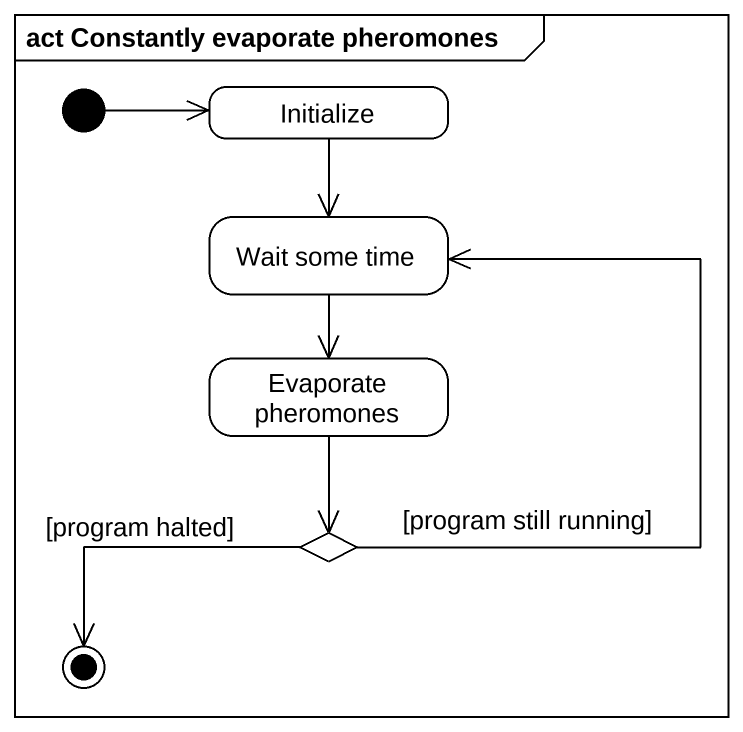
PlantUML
@startuml
mainframe act Constantly evaporate pheromones
hide empty description
state Initialize
state "Wait some time" as Wait_some_time
state "Evaporate pheromones" as Evaporate_pheromones
state choice1 <<choice>>
[*] -right-> Initialize
Initialize --> Wait_some_time
Wait_some_time --> Evaporate_pheromones
Evaporate_pheromones --> choice1
choice1 -up-> Wait_some_time : [program still running]
choice1 -left-> [*] : [program halted]
@enduml
